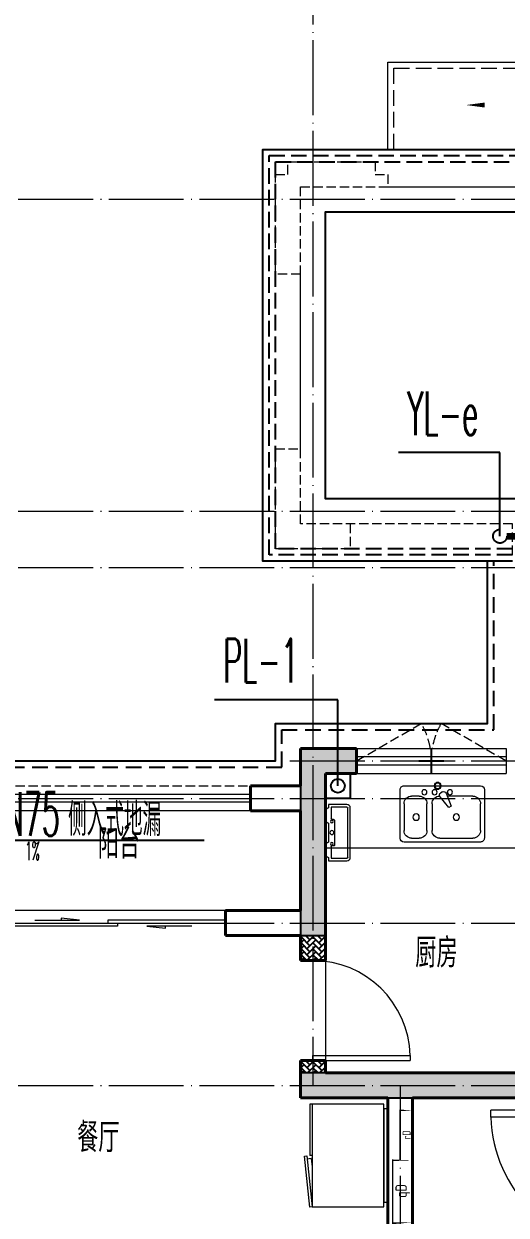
# Model space of a CAD drawing. Extents: x 27938 to 650306, y -92720 to 1524912.
# Drawn here: x 279599 to 283467, y 602809 to 612355 of the extents above; entities that cross this region are included whole.
import ezdxf

# ---------------------------------------------------------------- set-up
doc = ezdxf.new("R2010")
doc.units = 0
doc.header["$LTSCALE"] = 1000
doc.header["$MEASUREMENT"] = 0
for name, pattern in [('#P_--_20B1_001_t3$0$DASH', [0.35, 0.25, -0.1]), ('__DASH', [0.35, 0.25, -0.1]), ('DASH', [0.35, 0.25, -0.1]), ('DOTE', [2.4200000000000004, 2, -0.2, 0.02, -0.2]), ('HIDDEN', [0.375, 0.25, -0.125])]:
    doc.linetypes.add(name, pattern=pattern)
for name, color, linetype in [('AH-FURNITURE', 1, 'Continuous'), ('COLUMN', 9, 'Continuous'), ('DIM_雨水', 3, 'Continuous'), ('DIM_餐饮排水', 3, 'Continuous'), ('EQUIP_污水', 7, 'Continuous'), ('IP-bath&kitchen-JOHNSON', 4, 'Continuous'), ('PIPE-雨水', 4, 'Y'), ('PUB_TEXT', 4, 'Continuous'), ('ROOF', 183, 'Continuous'), ('TWT_LEAD', 3, 'Continuous'), ('VPIPE-雨水', 4, 'DASH'), ('VPIPE-餐饮排水', 41, 'P'), ('保温', 6, 'Continuous'), ('建筑-排气道', 9, 'Continuous'), ('机电标识类', 1, 'Continuous'), ('看线', 251, 'Continuous')]:
    doc.layers.add(name, color=color, linetype=linetype)
for name, color, linetype, lineweight in [('DOTE', 19, 'DOTE', 9), ('EQUIP-消防', 3, 'Continuous', 20), ('LVTRY', 1, 'Continuous', 13), ('PUB_HATCH', 8, 'Continuous', 9), ('STAIR', 2, 'Continuous', 18), ('WALL', 9, 'Continuous', 40), ('WINDOW', 8, 'Continuous', 15), ('平面-排水沟', 86, 'Continuous', 15), ('平面-栏杆', 135, 'Continuous', 15), ('平面-看线', 45, 'Continuous', 15), ('平面-空调室内机', 176, 'Continuous', 9), ('平面-空调预留孔', 173, 'Continuous', 15), ('空调', 76, 'Continuous', 13), ('立面-洞口示意', 152, 'Continuous', 13)]:
    doc.layers.add(name, color=color, linetype=linetype, lineweight=lineweight)
doc.styles.add('_TCH_DIM', font='SIMPLEX.shx', dxfattribs={"width": 0.6, "oblique": 10, "bigfont": 'hztxt.shx'})
doc.styles.add('_TWT_SERIAL', font='simplex.shx', dxfattribs={"width": 0.6, "oblique": 10, "height": 3, "bigfont": 'aadri.shx'})
doc.styles.add('DIM_FONT', font='SIMPLEX.shx', dxfattribs={"width": 0.56})
doc.styles.get("Standard").update_dxf_attribs({"font": 'gbenor.shx', "bigfont": 'gbcbig.shx'})
doc.styles.add('房间名称', font='TSSDENG', dxfattribs={"width": 0.8, "bigfont": 'HZTXT'})
doc.linetypes.add('P', pattern='A,3,-0.2,["P",Standard,S=0.25,R=0,X=-0.1,Y=-0.115],-0.2', length=3.4)
doc.linetypes.add('Y', pattern='A,3,-0.2,["Y",Standard,S=0.25,R=0,X=-0.1,Y=-0.115],-0.2', length=3.4)

# ---------------------------------------------------------------- blocks, each defined once
blk = doc.blocks.new('rtyg7uyhg')
at = {"layer": 'LVTRY', "color": 0}
for p, q in [((193590.3031336021, 45458.1133254503), (193590.3030643982, 45069.47696181395)), ((194234.6213208837, 45488.79502889935), (193620.9849572473, 45488.79513816872)), ((194265.3030643982, 45069.47684161765), (194265.3031336021, 45458.113205254)), ((193620.9848935069, 45130.84059271414), (193620.9849317512, 45345.61331998683)), ((193682.3485790417, 45406.97694542356), (193887.8216881326, 45406.97690883528)), ((193896.3984467548, 45429.87059594441), (193857.5823896687, 45326.26016876537)), ((193875.2965560293, 45316.03289288385), (193945.6178257855, 45401.45376218002)), ((193925.7802168131, 45440.40881343969), (193940.0533153456, 45432.16822680717)), ((194009.6212953876, 45345.61325078298), (194009.6212571432, 45130.84052351015)), ((194050.5303480524, 45130.84051622554), (194050.5303862967, 45345.61324349836)), ((194111.8940335871, 45406.97686893496), (194173.2576699507, 45406.97685800815)), ((194234.6212953876, 45345.61321071758), (194234.6212571432, 45130.84048344476)), ((193857.5823896687, 45326.26016876537), (193875.2965560293, 45316.03289288385)), ((193948.2576098526, 45069.47689807355), (193682.3485189436, 45069.47694542356)), ((194173.2576098526, 45069.47685800816), (194111.893973489, 45069.47686893508)), ((193620.9848771165, 45038.79513816872), (194234.621240753, 45038.79502889935))]:
    blk.add_line(p, q, dxfattribs=at)
for centre, radius in [((193866.4394935961, 45437.65873082454), 20.45454545454545), ((193989.1667663234, 45437.6587089707), 20.45454545454545), ((194070.9849481416, 45437.65869440146), 20.45454545454545), ((193815.3030944472, 45238.22692174855), 25.56818181818182), ((194137.4621853563, 45238.2268643822), 25.56818181818182)]:
    blk.add_circle(centre, radius, dxfattribs=at)
for centre, radius, start, end in [((193620.9849517839, 45458.11331998683), 30.68181818181818, 89.99998979807194, 179.9999897972382), ((193915.5529409315, 45422.69466753349), 20.45454545454545, 59.99998980057491, 159.4623117970261), ((194234.6213154203, 45458.11321071746), 30.68181818181818, 359.9999897972382, 89.99998979807194), ((193682.3485681149, 45345.61330905991), 61.36363636363636, 89.99998979807194, 179.9999897972382), ((193929.8260394641, 45414.45408090108), 20.45454545454545, 320.5376677968172, 59.99998980057491), ((193948.2576590239, 45345.6132617099), 61.36363636363636, 359.9999897972382, 89.99998979807194), ((194111.8940226603, 45345.61323257144), 61.36363636363636, 89.99998979807194, 179.9999897972382), ((194173.2576590239, 45345.6132216445), 61.36363636363636, 359.9999897972382, 89.99998979807194), ((193620.9848825799, 45069.47695635049), 30.68181818181818, 179.9999897972382, 269.9999897980719), ((193682.3485298705, 45130.84058178721), 61.36363636363636, 179.9999897972382, 269.9999897980719), ((193948.2576207797, 45130.8405344372), 61.36363636363636, 269.9999897980719, 359.9999897972382), ((194111.893984416, 45130.84050529861), 61.36363636363636, 179.9999897972382, 269.9999897980719), ((194173.2576207797, 45130.84049437181), 61.36363636363636, 269.9999897980719, 359.9999897972382), ((194234.6212462163, 45069.47684708112), 30.68181818181818, 269.9999897980719, 359.9999897972382)]:
    blk.add_arc(centre, radius, start, end, dxfattribs=at)
at = {"layer": 'LVTRY', "color": 0, "style": 'DIM_FONT', "width": 0.8, "flags": 9}
for tag in ['XSIZE', 'YSIZE']:
    blk.add_attdef(tag, (193927.8031388824, 45487.7665121054), '', height=0.5, rotation=89.99998979807198, dxfattribs=at)
blk = doc.blocks.new('A-Kitchen-7')
at = {"layer": 'LVTRY', "color": 0}
for p, q in [((-518.6581278588565, 779.725278688129), (-7.244008776673581, 834.3051076843403)), ((-515, 756.005706589378), (-518.6581278588565, 779.725278688129)), ((-3.585880917788018, 810.5855355854728), (-515, 756.005706589378)), ((515, 756.005706589378), (-515, 756.005706589378)), ((-515, 756.005706589378), (-515, 40)), ((-485.6368437646597, 760.5342107040924), (-484.9384396369278, 756.005706589378)), ((-29.12075551543967, 766.9560861630598), (-112.0975807690556, 756.005706589378)), ((-29.12075551546877, 766.9560861630598), (-35.20590834700852, 806.4126680237241)), ((-7.244008776673581, 834.3051076843403), (-3.585880917788018, 810.5855355854728)), ((515, 780), (-5.820766091346741e-11, 780)), ((0, 756.005706589378), (-5.820766091346741e-11, 780)), ((515, 756.005706589378), (515, 780)), ((515, 40), (515, 756.005706589378)), ((-515, 40), (515, 40))]:
    blk.add_line(p, q, dxfattribs=at)
blk.add_lwpolyline([(-468.9430810984049, 40), (-468.9430810984049, 0), (468.9430810984049, 0), (468.9430810984632, 40)], close=True, dxfattribs=at)
blk = doc.blocks.new('A$C60D053AF')
at = {"layer": 'AH-FURNITURE', "color": 0}
for p, q in [((232.5000007597264, -89.99999966996256), (128.2842720070621, -89.99999966996256)), ((192.50000075961, -70.99998518347275), (327.5735938884318, -70.99998518347275)), ((192.50000075961, -90.99998518347275), (327.5735938884318, -90.99998518347275)), ((355.8578651358839, -82.71571393602062), (384.1611659948248, -129.0190147949615)), ((232.5000007597264, -109.9999996698461), (128.2842720075278, -109.9999996699626)), ((245.0000007597264, -129.4999851834727), (245.0000007597264, -122.4999996698461)), ((265.0000007597264, -129.4999851834727), (265.0000007597264, -122.4999996698461)), ((341.7157295121578, -96.85784955974668), (370.0190303710988, -143.1611504186876)), ((255.0000007597264, -280.9999851834727), (255.0000007597264, -250.9999851834727)), ((255.0000007597264, -280.9999851834727), (393.0000007597264, -280.9999851834727)), ((393.0000007597264, -280.9999851834727), (393.0000007597264, -250.9999851834727))]:
    blk.add_line(p, q, dxfattribs=at)
for points in [[(170.00000075961, -67.99998518347275, 1), (170.00000075961, -93.99998518358916), (192.50000075961, -93.99998518347275), (192.50000075961, -67.99998518347275)], [(268.0000007597264, -122.4999996698461), (268.0000007597264, -106.9999996698461, 0.4142135623724265), (248.0000007597264, -86.99999966984615), (232.5000007597264, -86.99999966984615), (232.50000075961, -112.9999996698461), (242.0000007597264, -112.9999996698461), (242.0000007597264, -122.4999996698461)], [(234.0000007597264, -250.9999851834727), (414.0000007597264, -250.9999851834727, 0.4142135623730951), (424.0000007597264, -240.9999851834727), (424.0000007597264, -110.9999851834727, 0.4142135623730951), (414.0000007597264, -100.9999851834727), (234.0000007597264, -100.9999851834727, 0.4142135623730951), (224.0000007597264, -110.9999851834727), (224.0000007597264, -240.9999851834727, 0.4142135623730951)], [(242.0000007597264, -151.9999851834727, 1), (268.0000007597264, -151.9999851834727), (268.0000007597264, -129.4999851834727), (242.0000007597264, -129.4999851834727)], [(383.8076126043452, -161.1923733388539, 1), (402.192388915224, -142.8075970279751), (386.2824863384012, -126.8976944513852), (367.8977100276388, -145.282470762264)]]:
    blk.add_lwpolyline(points, format="xyb", close=True, dxfattribs=at)
for centre, radius in [((100.0000007598428, -99.99999967066105), 30), ((255.0000007597264, -151.9999851834727), 15), ((255.0000007597264, -151.9999851834727), 10), ((393.0000007597264, -151.9999851834727), 15), ((393.0000007597264, -151.9999851834727), 10)]:
    blk.add_circle(centre, radius, dxfattribs=at)
for radius in [40, 20]:
    blk.add_arc((327.5735938884318, -110.9999851834727), radius, 45, 90, dxfattribs=at)
blk = doc.blocks.new('FRSDFDGDGDRGDR')
at = {"layer": '平面-空调预留孔', "color": 0}
for p, q in [((699612.3179923807, 775043.9561356568), (699612.3179923807, 775441.1561356868)), ((699618.9179923869, 775447.756135683), (699746.3179923192, 775447.756135683)), ((699746.3179923192, 775447.756135683), (699746.3179923192, 775355.3561357355)), ((699719.9179922946, 775342.156135743), (699719.9179922946, 775142.9561356006)), ((699726.5179923008, 775348.7561357393), (699739.7179923131, 775348.7561357393)), ((699726.5179923008, 775136.3561356043), (699739.7179923131, 775136.3561356043)), ((699746.3179923192, 775129.7561356081), (699746.3179923192, 775037.3561356605)), ((699746.3179923192, 775037.3561356605), (699618.9179923869, 775037.3561356605))]:
    blk.add_line(p, q, dxfattribs=at)
blk.add_lwpolyline([(699766.1179923377, 775166.7161355871), (699792.5179923623, 775153.5161355946), (699792.5179923623, 775057.1561356493), (699766.1179923377, 775043.9561356568), (699766.1179923377, 775017.5561356718), (699618.9179923869, 775017.5561356718, -0.4142135623730951), (699592.5179923623, 775043.9561356568), (699592.5179923623, 775441.1561356868, -0.4142135623730951), (699618.9179923869, 775467.5561356718), (699766.1179923377, 775467.5561356718), (699766.1179923377, 775441.1561356868), (699792.5179923623, 775427.9561356943), (699792.5179923623, 775331.596135749), (699766.1179923377, 775318.3961357565)], format="xyb", close=True, dxfattribs=at)
for centre, radius in [((699739.7179923131, 775243.1561357992), 15.83999999100342), ((699739.7179923131, 775331.596135749), 10.55999999400228), ((699739.7179923131, 775153.5161355946), 10.55999999400228)]:
    blk.add_circle(centre, radius, dxfattribs=at)
for centre, radius, start, end in [((699618.917992382, 775441.1561356819), 6.600000001199078, 89.99999995997936, 179.9999999533093), ((699739.717992318, 775355.3561357405), 6.600000001206354, 269.9999999599793, 359.9999999533093), ((699726.5179922959, 775342.1561357381), 6.600000001199078, 89.99999995997936, 179.9999999533093), ((699726.5179922959, 775142.9561356056), 6.600000001199078, 180.0000000400206, 270.0000000533608), ((699739.717992318, 775129.7561356032), 6.600000001206354, 4.002063966804346e-08, 90.00000005336085), ((699618.917992382, 775043.9561356618), 6.600000001199078, 180.0000000400206, 270.0000000533608)]:
    blk.add_arc(centre, radius, start, end, dxfattribs=at)
blk = doc.blocks.new('*U41')
h = blk.add_hatch(color=0)
h.set_gradient(color1=(0, 0, 255), rotation=180, tint=1)
h.paths.add_polyline_path([(3.524958103184869e-15, -2.819966482547906e-15), (-6.350000000000009, -6.349999999999992), (-6.350000000000001, -2.159000000000014), (-15, -2.158999999999999), (-14.99999999999999, 2.159000000000044), (-6.349999999999993, 2.159000000000029), (-6.349999999999985, 6.350000000000009)])
at = {"color": 0, "linetype": 'Continuous'}
blk.add_lwpolyline([(3.524958103184869e-15, -2.819966482547906e-15), (-6.350000000000009, -6.349999999999992), (-6.350000000000001, -2.159000000000014), (-15, -2.158999999999999), (-14.99999999999999, 2.159000000000044), (-6.349999999999993, 2.159000000000029), (-6.349999999999985, 6.350000000000009)], close=True, dxfattribs=at)
blk = doc.blocks.new('sgrsefv')
at = {"layer": 'PUB_HATCH'}
blk.add_hatch(color=0, dxfattribs=at).paths.add_polyline_path([(1112933.294422049, 840916.328306399), (1112933.294422049, 840646.328306399), (1113073.294422049, 840646.328306399), (1113073.294422049, 840661.328306399), (1112968.294422049, 840661.328306399), (1112948.294422049, 840681.328306399), (1112948.294422049, 840881.328306399), (1112968.294422049, 840901.328306399), (1113288.294422049, 840901.328306399), (1113308.294422049, 840881.328306399), (1113308.294422049, 840681.328306399), (1113288.294422049, 840661.328306399), (1113183.294422049, 840661.328306399), (1113183.294422049, 840646.328306399), (1113323.294422049, 840646.328306399), (1113323.294422049, 840916.328306399)])
at = {"layer": 'LVTRY', "color": 0}
for p, q in [((1113073.294422049, 840661.328306399), (1113073.294422049, 840646.328306399)), ((1113183.294422049, 840661.328306399), (1113183.294422049, 840646.328306399))]:
    blk.add_line(p, q, dxfattribs=at)
for points in [[(1112918.294422049, 840931.328306399), (1113338.294422049, 840931.328306399), (1113338.294422049, 840631.328306399), (1112918.294422049, 840631.328306399)], [(1112933.294422049, 840916.328306399), (1113323.294422049, 840916.328306399), (1113323.294422049, 840646.328306399), (1112933.294422049, 840646.328306399)], [(1113288.294422049, 840661.328306399), (1112968.294422049, 840661.328306399), (1112948.294422049, 840681.328306399), (1112948.294422049, 840881.328306399), (1112968.294422049, 840901.328306399), (1113288.294422049, 840901.328306399), (1113308.294422049, 840881.328306399), (1113308.294422049, 840681.328306399), (1113288.294422049, 840661.328306399)]]:
    blk.add_lwpolyline(points, close=True, dxfattribs=at)
at = {"layer": '立面-洞口示意', "color": 0}
blk.add_lwpolyline([(1112918.294422049, 840931.328306399), (1113181.846359163, 840837.3789231421), (1113338.294422049, 840631.328306399)], dxfattribs=at)
at = {"layer": '建筑-排气道', "color": 8, "xscale": -5, "yscale": 5, "zscale": 5, "rotation": 270}
blk.add_blockref('*U41', (1113118.391369574, 840599.0160356248), dxfattribs=at)
blk = doc.blocks.new('GDGDGDRGDG')
at = {"layer": 'IP-bath&kitchen-JOHNSON', "color": 0}
blk.add_lwpolyline([(500282.4698888286, 526348.4609182415), (500282.4698888226, 526148.460918165), (500082.4698888143, 526148.460918165)], dxfattribs=at)
at = {"layer": 'LVTRY', "color": 0}
for p, q in [((502128.2005002745, 525055.5051710735), (501912.2603992091, 525298.4609044121)), ((502382.4698858317, 525298.4609044121), (501912.2603992091, 525298.4609044121)), ((501912.2603992091, 525298.4609044121), (501912.2603992091, 524398.4609044121)), ((502282.4698858315, 524398.4609044121), (502282.4698858315, 525298.4609044121)), ((501962.4698858317, 524488.4609044121), (501962.4698858317, 525208.4609044121)), ((501972.4698858317, 525218.4609044121), (502372.4698858317, 525218.4609044122)), ((502042.4698858317, 525168.4609044122), (502042.4698858317, 524958.4609044122)), ((502047.4698858317, 525168.4609044122), (502047.4698858317, 524958.4609044122)), ((502337.4698858317, 525178.4609044123), (502052.4698858317, 525178.4609044122)), ((502337.4698858317, 525173.4609044123), (502052.4698858317, 525173.4609044122)), ((502092.7198858312, 525198.4609044123), (502092.7198858312, 525108.4609044122)), ((502097.2198858312, 525198.4609044123), (502092.7198858312, 525198.4609044123)), ((502097.2198858312, 525108.4609044122), (502097.2198858312, 525198.4609044123)), ((502242.4698858315, 524958.4609044122), (502242.4698858315, 525168.4609044123)), ((502247.4698858315, 524958.4609044122), (502247.4698858315, 525168.4609044123)), ((502282.4698858315, 525208.4609044122), (502282.4698858312, 524488.4609044121)), ((502022.4698858319, 525065.7109044124), (502149.9698858319, 525065.7109044124)), ((502022.4698858319, 525061.2109044124), (502022.4698858319, 525065.7109044124)), ((502149.9698858319, 525061.2109044124), (502022.4698858319, 525061.2109044124)), ((502092.7198858312, 525108.4609044122), (502097.2198858312, 525108.4609044122)), ((502382.4698858317, 525055.5051710735), (502128.2005002745, 525055.5051710735)), ((502128.2005002745, 525055.5051710735), (502128.2005002745, 524640.4066281962)), ((502267.4698858312, 525065.7109044124), (502139.9698858312, 525065.7109044124)), ((502139.9698858312, 525065.7109044124), (502139.9698858312, 525061.2109044124)), ((502139.9698858312, 525061.2109044124), (502267.4698858312, 525061.2109044124)), ((502149.9698858319, 525065.7109044124), (502149.9698858319, 525061.2109044124)), ((502267.4698858312, 525061.2109044124), (502267.4698858312, 525065.7109044124)), ((502282.4698858315, 524640.4066281962), (502282.4698858315, 525055.5051710735)), ((502052.4698858317, 524953.4609044122), (502337.4698858317, 524953.4609044122)), ((502092.7198858312, 524928.4609044121), (502092.7198858312, 525018.4609044122)), ((502092.7198858312, 525018.4609044122), (502097.2198858312, 525018.4609044122)), ((502097.2198858312, 525018.4609044122), (502097.2198858312, 524928.4609044121)), ((501983.0730822186, 524898.4609044121), (502021.8666894461, 524898.4609044121)), ((502002.4698858317, 524879.064100799), (502002.4698858317, 524917.8577080265)), ((502052.4698858317, 524948.4609044122), (502337.4698858317, 524948.4609044122)), ((502097.2198858312, 524928.4609044121), (502092.7198858312, 524928.4609044121)), ((501983.0730822186, 524798.4609044121), (502021.8666894461, 524798.4609044121)), ((502002.4698858317, 524779.064100799), (502002.4698858317, 524817.8577080265)), ((502092.7198858312, 524768.4609044121), (502092.7198858312, 524678.4609044121)), ((502097.2198858312, 524768.4609044121), (502092.7198858312, 524768.4609044121)), ((502097.2198858312, 524678.4609044121), (502097.2198858312, 524768.4609044121)), ((502042.4698858317, 524528.4609044121), (502042.4698858317, 524738.4609044121)), ((502047.4698858317, 524528.4609044121), (502047.4698858317, 524738.4609044121)), ((502052.4698858317, 524748.4609044121), (502337.4698858317, 524748.4609044121)), ((502052.4698858317, 524743.4609044121), (502337.4698858317, 524743.4609044121)), ((502092.7198858312, 524678.4609044121), (502097.2198858312, 524678.4609044121)), ((502242.4698858315, 524738.4609044121), (502242.4698858315, 524528.460904412)), ((502247.4698858315, 524738.4609044121), (502247.4698858315, 524528.460904412)), ((501912.2603992091, 524398.4609044121), (502128.2005002745, 524640.4066281962)), ((502149.9698858319, 524635.7109044119), (502022.4698858319, 524635.7109044119)), ((502022.4698858319, 524635.7109044119), (502022.4698858319, 524631.2109044119)), ((502022.4698858319, 524631.2109044119), (502149.9698858319, 524631.2109044119)), ((502092.7198858312, 524498.4609044121), (502092.7198858312, 524588.4609044121)), ((502092.7198858312, 524588.4609044121), (502097.2198858312, 524588.4609044121)), ((502097.2198858312, 524588.4609044121), (502097.2198858312, 524498.4609044121)), ((502128.2005002745, 524640.4066281962), (502382.4698858317, 524640.4066281962)), ((502139.9698858312, 524631.2109044119), (502139.9698858312, 524635.7109044119)), ((502139.9698858312, 524635.7109044119), (502267.4698858312, 524635.7109044119)), ((502267.4698858312, 524631.2109044119), (502139.9698858312, 524631.2109044119)), ((502149.9698858319, 524631.2109044119), (502149.9698858319, 524635.7109044119)), ((502267.4698858312, 524635.7109044119), (502267.4698858312, 524631.2109044119)), ((502372.4698858315, 524478.4609044121), (501972.4698858317, 524478.4609044121)), ((502337.4698858317, 524523.460904412), (502052.4698858317, 524523.4609044121)), ((502337.4698858317, 524518.460904412), (502052.4698858317, 524518.4609044121)), ((502097.2198858312, 524498.4609044121), (502092.7198858312, 524498.4609044121)), ((501912.2603992091, 524398.4609044121), (502382.4698858317, 524398.4609044121))]:
    blk.add_line(p, q, dxfattribs=at)
blk.add_lwpolyline([(501782.4698858307, 523948.4609176648), (501782.4698858315, 525748.4608911595), (500082.3728921729, 525748.4610990545)], dxfattribs=at)
for centre, radius in [((502194.9698858317, 525063.4609044122), 29.7), ((502194.9698858317, 525063.4609044122), 11.7), ((502002.4698858317, 524898.4609044121), 16.99680361435897), ((502002.4698858317, 524798.4609044121), 16.99680361435897), ((502194.9698858317, 524633.4609044121), 29.7), ((502194.9698858317, 524633.4609044121), 11.7)]:
    blk.add_circle(centre, radius, dxfattribs=at)
for centre, radius, start, end in [((501972.4698858317, 525208.4609044121), 10, 90, 180), ((502052.4698858317, 525168.4609044122), 10, 90, 180), ((502052.4698858317, 525168.4609044122), 5, 90, 180), ((502237.4698858315, 525168.4609044123), 10, 0, 90), ((502237.4698858315, 525168.4609044123), 5, 0, 90), ((502272.4698858315, 525208.4609044122), 10, 0, 90), ((502094.9698858315, 525063.4609044122), 56.7, 2.274239183980156, 87.72576081582116), ((502094.9698858315, 525063.4609044122), 52.2, 2.470411041434378, 87.52958895834998), ((502094.9698858315, 525063.4609044122), 56.7, 272.2742391841789, 357.7257608160198), ((502094.9698858315, 525063.4609044122), 52.2, 272.47041104165, 357.5295889585657), ((502194.9698858317, 525063.4609044122), 56.7, 92.27423918417882, 177.7257608160198), ((502194.9698858317, 525063.4609044122), 56.7, 182.2742391839801, 267.7257608158212), ((502194.9698858317, 525063.4609044122), 52.2, 92.47041104165004, 177.5295889585656), ((502194.9698858317, 525063.4609044122), 52.2, 182.4704110414343, 267.52958895835), ((502052.4698858317, 524958.4609044122), 10, 180, 270), ((502052.4698858317, 524958.4609044122), 5, 180, 270), ((502237.4698858315, 524958.4609044122), 5, 270, 0), ((502237.4698858315, 524958.4609044122), 10, 270, 0), ((502052.4698858317, 524738.4609044121), 10, 90, 180), ((502052.4698858317, 524738.4609044121), 5, 90, 180), ((502094.9698858315, 524633.4609044121), 56.7, 2.274239183980156, 87.72576081582116), ((502094.9698858315, 524633.4609044121), 52.2, 2.470411041434378, 87.52958895834998), ((502194.9698858317, 524633.4609044121), 56.7, 92.27423918417882, 177.7257608160198), ((502194.9698858317, 524633.4609044121), 52.2, 92.47041104165004, 177.5295889585656), ((502237.4698858315, 524738.4609044121), 10, 0, 90), ((502237.4698858315, 524738.4609044121), 5, 0, 90), ((502094.9698858315, 524633.4609044121), 56.7, 272.2742391841789, 357.7257608160198), ((502094.9698858315, 524633.4609044121), 52.2, 272.47041104165, 357.5295889585657), ((502194.9698858317, 524633.4609044121), 56.7, 182.2742391839801, 267.7257608158212), ((502194.9698858317, 524633.4609044121), 52.2, 182.4704110414343, 267.52958895835), ((501972.4698858317, 524488.4609044121), 10, 180, 270), ((502052.4698858317, 524528.4609044121), 10, 180, 270), ((502052.4698858317, 524528.4609044121), 5, 180, 270), ((502237.4698858315, 524528.460904412), 5, 270, 0), ((502237.4698858315, 524528.460904412), 10, 270, 0), ((502272.4698858312, 524488.4609044121), 10, 270, 0)]:
    blk.add_arc(centre, radius, start, end, dxfattribs=at)
at = {"color": 8, "xscale": -1}
for name, p in [('sgrsefv', (1615300.764307892, -314582.8679974646)), ('rtyg7uyhg', (694947.7729906696, 480759.6658345199)), ('FRSDFDGDGDRGDR', (1199874.987881154, -249369.0952173925))]:
    blk.add_blockref(name, p, dxfattribs=at)
at = {"color": 8, "rotation": 270}
blk.add_blockref('A$C60D053AF', (501962.4698858433, 526348.4603089065), dxfattribs=at)
at = {"layer": 'LVTRY', "color": 8, "extrusion": (0, 0, -1), "xscale": -0.7999999999883585, "yscale": 0.7999999999883585, "zscale": -0.7999999999883585, "rotation": 270}
blk.add_blockref('A-Kitchen-7', (-500582.4698887609, 523286.4609181132), dxfattribs=at)
blk = doc.blocks.new('gdfgdgdgr')
at = {"layer": 'PUB_HATCH'}
for points in [[(487427.484367288, 530413.8544436865), (487427.484367288, 530613.8544436865), (486977.3880151125, 530613.853921341), (486977.3866455665, 529113.8539213064), (487177.3866644696, 529113.8539213064), (487177.3880151125, 530413.853921341)], [(489677.3880154645, 527813.8539175214), (489677.3880154697, 528413.8545834351), (489477.3880154855, 528413.8545834351), (489477.3880154645, 528013.8539175214), (486977.390291731, 528013.8539224754), (486977.390291731, 527813.8539224755)]]:
    blk.add_hatch(color=256, dxfattribs=at).paths.add_polyline_path(points)
at = {"layer": 'COLUMN', "color": 8}
for p, q in [((486977.3880151125, 530613.853921341), (486977.3866455665, 529113.8539213064)), ((487427.484367288, 530613.8544436865), (486977.3880151125, 530613.853921341)), ((487427.484367288, 530413.8544436865), (487427.484367288, 530613.8544436865)), ((487177.3866644696, 529113.8539213064), (487177.3880151125, 530413.853921341)), ((487177.3880151125, 530413.853921341), (487427.484367288, 530413.8544436865)), ((486977.3866455665, 529113.8539213064), (487177.3866644696, 529113.8539213064)), ((489477.3880154645, 528013.8539175214), (486977.390291731, 528013.8539224754)), ((486977.390291731, 528013.8539224754), (486977.390291731, 527813.8539224755)), ((486977.390291731, 527813.8539224755), (489677.3880154645, 527813.8539175214))]:
    blk.add_line(p, q, dxfattribs=at)
blk = doc.blocks.new('dongkong')
at = {"color": 0}
blk.add_wipeout([(-603756.0415179721, 210770.96306340612), (-603756.0415180603, 210570.80961624245), (-603836.0415181214, 210570.80961593534), (-603836.0415181519, 210770.96306307407)], dxfattribs=at)
at = {"layer": '机电标识类', "color": 0, "linetype": 'DASH', "ltscale": 400}
for p, q in [((-603796.0415180789, 210770.9630630909), (-603796.0415180789, 210570.8096162414)), ((-603896.0415180789, 210670.6929921169), (-603696.0415180789, 210670.6929921169))]:
    blk.add_line(p, q, dxfattribs=at)
at = {"layer": '空调', "color": 0, "linetype": 'DASH', "const_width": 2}
blk.add_lwpolyline([(-603756.0415180789, 210770.9630630909), (-603756.0415180789, 210570.8096162414), (-603836.0415180789, 210570.8096162414), (-603836.0415180789, 210770.9630630909)], close=True, dxfattribs=at)
blk = doc.blocks.new('A$C263B1184')
at = {"layer": '保温', "linetype": 'ByBlock', "ltscale": 10}
h = blk.add_hatch(dxfattribs=at)
h.set_pattern_fill('AR-HBONE', color=251, scale=55)
h.set_pattern_definition([(45, (-1012960.392521861, -342660.6615692861), (0, 47.41575231924514), [100.584, -33.528]), (135, (-1012936.684661862, -342636.9537092861), (3.05311331771918e-15, 47.41575231924513), [100.584, -33.528])])
h.paths.add_polyline_path([(-3699.998795152118, 8799.99990214809), (-3699.998836558429, 8999.999899138289), (-3899.998820249224, 9000.000095783209), (-3899.998778842913, 8800.000098792894)])
h = blk.add_hatch(dxfattribs=at)
h.set_pattern_fill('AR-HBONE', color=251, scale=55)
h.set_pattern_definition([(45, (-1012960.294779111, -343660.6615687997), (0, 47.41575231924514), [100.584, -33.528]), (135, (-1012936.586919111, -343636.9537087997), (3.05311331771918e-15, 47.41575231924513), [100.584, -33.528])])
h.paths.add_polyline_path([(-3699.901048339845, 7899.999902584299), (-3699.90109380841, 7999.999899624672), (-3899.901077499206, 8000.000096269592), (-3899.901032030641, 7900.000099229219)])
blk = doc.blocks.new('GDGDGRDGDGDR')
at = {"layer": 'DOTE', "linetype": 'DOTE', "ltscale": 0.3}
for p, q in [((281916.5787024702, 612948.8100463543), (281916.5787024704, 603848.810038427)), ((270116.5787024704, 610948.8100463543), (328916.5787024746, 610948.8100463543)), ((270116.5787024704, 608448.8100463543), (328916.5787024746, 608448.8100463543)), ((270116.5787024704, 607998.8100463543), (328916.5787024746, 607998.8100463543)), ((270116.5787024704, 606448.8100463543), (328916.5787024746, 606448.8100463543)), ((270116.5787024704, 606148.8100463543), (328916.5787024746, 606148.8100463543)), ((270116.5787024705, 605148.8100386304), (328916.5787024746, 605148.8100386302)), ((270116.5787024705, 603848.8100384269), (328916.5787024746, 603848.8100384275)), ((282616.5787024711, 603848.8100384269), (282616.5787024713, 593948.8100386302))]:
    blk.add_line(p, q, dxfattribs=at)
blk = doc.blocks.new('GDGRDGDRGDFD')
at = {"layer": 'EQUIP-消防', "color": 0, "const_width": 12.82051282052028}
blk.add_lwpolyline([(136866.5605577994, 335507.811971089), (136366.5605577994, 335507.8119710906), (136366.5605577991, 335347.8119710904), (136866.5605577991, 335347.8119710888)], close=True, dxfattribs=at)
at = {"layer": 'PUB_TEXT', "color": 0, "style": '房间名称', "width": 0.8}
blk.add_text('qD', height=90, dxfattribs=at).set_placement((136565.0499633249, 335395.5346836653))
blk = doc.blocks.new('FSFSFSFSEG')
at = {"layer": 'EQUIP-消防', "color": 0, "const_width": 12.82051282052028}
blk.add_lwpolyline([(136866.5605577994, 335152.5449090759), (136466.5605577994, 335152.5449090774), (136466.5605577991, 335052.5449090772), (136866.5605577991, 335052.5449090757)], close=True, dxfattribs=at)
at = {"layer": 'PUB_TEXT', "color": 0, "style": '房间名称', "width": 0.8}
blk.add_text('rD', height=64.8, dxfattribs=at).set_placement((136633.7425204425, 335069.0046025831))
blk = doc.blocks.new('HFHFHTFCD')
at = {"color": 8, "rotation": 90}
for name, p in [('FSFSFSFSEG', (617769.1236115512, 235157.1646164444)), ('GDGRDGDRGDFD', (618064.3917080209, 234757.1646164444))]:
    blk.add_blockref(name, p, dxfattribs=at)
blk = doc.blocks.new('$DorLib2D$00000131')
at = {"color": 0, "linetype": 'Continuous'}
for p, q in [((0.1499999999996362, 0.125), (0.231949047280068, 0.1972603196398666)), ((0.231949047280068, 0.1972603196398666), (0.231949047280068, 0.125)), ((-0.5, 0.125), (-0.5, 0)), ((0.0192439877228026, 0.125), (-0.5, 0.125)), ((0.0192439877228026, 0), (0.0192439877228026, 0.125)), ((0.3500000000003638, 0.125), (0.1499999999996362, 0.125)), ((-0.5, 0), (0.0192439877228026, 0)), ((-0.0239902237644856, 0), (0.5, 0)), ((-0.0239902237644856, -0.125), (-0.0239902237644856, 0)), ((0.5, 0), (0.5, -0.125)), ((-0.3500000000003638, -0.125), (-0.1499999999996362, -0.125)), ((-0.231949047280068, -0.1972603196398666), (-0.231949047280068, -0.125)), ((-0.1499999999996362, -0.125), (-0.231949047280068, -0.1972603196398666)), ((0.5, -0.125), (-0.0239902237644856, -0.125))]:
    blk.add_line(p, q, dxfattribs=at)
blk = doc.blocks.new('$WINLIB2D$00000001')
at = {"color": 0}
for points in [[(-0.4999999999999964, 0.5000000000000142), (-0.4999999999999964, -0.4999999999999858)], [(-0.4999999999999964, 0.5000000000000142), (0.5000000000000036, 0.5000000000000142)], [(0.5000000000000036, -0.4999999999999858), (0.5000000000000036, 0.5000000000000142)], [(0.5000000000000036, 0.1666666666666714), (-0.4999999999999964, 0.1666666666666714)], [(0.5000000000000036, -0.1666666666666572), (-0.4999999999999964, -0.1666666666666572)], [(-0.4999999999999964, -0.4999999999999858), (0.5000000000000036, -0.4999999999999858)]]:
    blk.add_lwpolyline(points, dxfattribs=at)
blk = doc.blocks.new('$DorLib2D$00000001')
for p, q in [((0.45, 0.9750000000000001), (0.5000000000000002, 0.9750000000000001)), ((0.45, 0), (0.45, 0.9750000000000001)), ((0.5, 0), (0.5, 0.9750000000000001)), ((0.5, 0), (0.45, 0))]:
    blk.add_line(p, q)
at = {"lineweight": 13}
blk.add_arc((0.475, 0), 0.975, 91.4692835813538, 180, dxfattribs=at)
blk = doc.blocks.new('$TwtSys$00000147')
blk.add_circle((0, 0, 1e-08), 25)

msp = doc.modelspace()

# ---------------------------------------------------------------- linework, layer by layer
at = {"layer": 'DIM_雨水'}
for p, q in [((283416.5797293855, 608919.4658945198), (282603.4075123914, 608919.4658945198)), ((283416.5797293855, 608248.8095882048), (283416.5797293855, 608919.4658945198))]:
    msp.add_line(p, q, dxfattribs=at)
at = {"layer": 'DIM_餐饮排水'}
for p, q in [((282116.6398894856, 606938.0319152811), (281128.8582840687, 606938.0319152811)), ((282116.6398894856, 606248.8100386296), (282116.6398894856, 606938.0319152811))]:
    msp.add_line(p, q, dxfattribs=at)
at = {"layer": 'PIPE-雨水', "const_width": 55.00000000000001}
msp.add_lwpolyline([(283471.5797293854, 608248.8095882048), (283646.2672047338, 608248.8095882048)], dxfattribs=at)
at = {"layer": 'ROOF', "color": 8, "ltscale": 0.8}
for points in [[(283516.5797152159, 608048.8089924972), (281516.5786991467, 608048.8089924972), (281516.5786991467, 611348.808733086), (288716.580675479, 611348.8087330861), (288716.580675479, 607748.8089924973), (288116.579302032, 607748.8089924973)], [(283716.5796918173, 608098.8096317837), (283716.5797150697, 608548.8097352019), (282016.5793522236, 608548.8097352019), (282016.5793522271, 610848.8087309987), (288216.5806730746, 610848.8087308174), (288216.5754464683, 608548.8077668287), (287916.5797415794, 608548.8077668287), (287916.5801959092, 608098.8084484644)]]:
    msp.add_lwpolyline(points, dxfattribs=at)
at = {"layer": 'ROOF', "color": 8, "linetype": '__DASH', "ltscale": 0.5}
for points in [[(283516.5797152159, 608098.8089924972), (281566.5786991467, 608098.8089924972), (281566.5786991467, 611298.808733086), (288666.580675479, 611298.8087330861), (288666.580675479, 607798.8089924973), (288116.579302032, 607798.8089924973)], [(283516.5797152159, 608148.8089924972), (281616.5786991467, 608148.8089924972), (281616.5786991467, 611248.808733086), (288616.580675479, 611248.8087330861), (288616.580675479, 607848.8089924973), (288116.579302032, 607848.8089924973)]]:
    msp.add_lwpolyline(points, dxfattribs=at)
at = {"layer": 'STAIR', "color": 8}
msp.add_lwpolyline([(282516.8347628859, 611348.808733086), (282516.5865263559, 612048.8087314711), (287716.6546122752, 612048.8087314711), (287716.9028488052, 611348.8087330861)], dxfattribs=at)
at = {"layer": 'STAIR', "color": 8, "linetype": '#P_--_20B1_001_t3$0$DASH', "ltscale": 0.5}
msp.add_lwpolyline([(282566.8347660299, 611348.808733086), (282566.6042606807, 611998.8087314711), (287666.672340312, 611998.8087314711), (287666.9028456613, 611348.8087330861)], dxfattribs=at)
at = {"layer": 'TWT_LEAD'}
msp.add_line((279152.0152917283, 605812.7944103905), (281045.212003411, 605812.7944103905), dxfattribs=at)
at = {"layer": 'VPIPE-雨水'}
msp.add_circle((283416.5797293855, 608248.8095882048), 55, dxfattribs=at)
at = {"layer": 'VPIPE-餐饮排水'}
msp.add_circle((282116.6398894856, 606248.8100386296), 55, dxfattribs=at)
at = {"layer": 'WALL', "color": 8}
for p, q in [((281816.5787024943, 606548.8100386449), (281816.5787024943, 606248.810038665)), ((282266.5786814499, 606548.8100386321), (281816.5787024943, 606548.8100386449)), ((282266.5786814499, 606348.8100386228), (282266.5786814499, 606548.8100386321)), ((282016.5787024943, 606348.8100386304), (282016.5787024704, 606148.8100386302)), ((282016.5787024943, 606348.8100386304), (282266.5786814499, 606348.8100386228)), ((281816.5787024943, 606248.810038665), (281416.5787024602, 606248.8100386302)), ((281416.5787024602, 606048.8100386302), (281416.5787024602, 606248.8100386302)), ((282016.5787024704, 606148.8100386302), (282016.5787024704, 605148.8100386302)), ((281816.5787024841, 606048.810038608), (281416.5787024602, 606048.8100386302)), ((281816.5787024841, 606048.810038608), (281816.5787024841, 605248.8100386239)), ((281816.5787024841, 605248.8100386239), (281216.5787024688, 605248.810038626)), ((281216.5787024688, 605248.810038626), (281216.5787024688, 605048.8100386388)), ((282016.5787024598, 604848.8100391007), (282016.5787024704, 605148.8100386302)), ((281216.5787024688, 605048.8100386388), (281816.5787024623, 605048.8100386334)), ((281816.5787024623, 605048.8100386334), (281816.5787024762, 604848.8100391007)), ((281816.5787024762, 604848.8100391007), (282016.5787024598, 604848.8100391007)), ((282016.5787024492, 604048.8100391006), (281816.5787024762, 604048.8100391007)), ((281816.5787024762, 604048.8100391007), (281816.5787024623, 603748.8100384031)), ((282016.5787024545, 603948.8100384454), (282016.5787024492, 604048.8100391006)), ((282616.5787024751, 603948.8100384271), (282016.5787024545, 603948.8100384454)), ((284316.578702809, 603948.8100384208), (282616.5787024751, 603948.8100384271)), ((282516.5787024574, 603748.8100384031), (281816.5787024623, 603748.8100384031)), ((282516.5787024574, 603748.8100384031), (282516.5787024751, 602248.8100380169)), ((284316.5787030143, 603748.8100384374), (282716.5787024639, 603748.8100384374)), ((282716.5787024639, 603748.8100384374), (282716.5787024751, 602248.8100380169))]:
    msp.add_line(p, q, dxfattribs=at)
at = {"layer": 'WINDOW'}
for p, q in [((281216.5787024611, 605248.8100386302), (279416.5787024611, 605248.8100386302)), ((282016.5787024704, 604848.8100390971), (282016.5787024704, 604048.8100390971))]:
    msp.add_line(p, q, dxfattribs=at)
at = {"layer": 'WINDOW', "color": 8, "linetype": 'DASH', "ltscale": 0.3}
for points in [[(282266.5786814964, 606448.8100386015), (282786.1941131966, 606748.8102327671, -0.1316523369510079), (282866.5786814468, 606448.810560955)], [(283464.7254565633, 606448.8100386015), (282945.1100248631, 606748.8102327671, 0.1316523369510079), (282864.7254566129, 606448.810560955)]]:
    msp.add_lwpolyline(points, format="xyb", dxfattribs=at)
at = {"layer": '平面-排水沟', "color": 8}
msp.add_lwpolyline([(283552.8443639937, 611704.2440882357, 0, 0, 0), (283145.0326002295, 611704.2440887211, 0, 40.00000000000001, 0), (283295.0326002295, 611704.2440885425, 0, 0, 0)], format="xyseb", dxfattribs=at)
at = {"layer": '平面-栏杆', "color": 8}
for points in [[(281416.5787024602, 606178.8100386253), (279216.58130369, 606179.1071372908)], [(281416.5787024602, 606118.8100386253), (279216.58130369, 606119.1071372908)]]:
    msp.add_lwpolyline(points, dxfattribs=at)
at = {"layer": '平面-看线', "color": 8, "linetype": 'DASH', "ltscale": 0.3}
msp.add_line((279216.5789226478, 606249.1071373117), (281416.5787024602, 606248.8100386458), dxfattribs=at)
for points in [[(283516.5797148528, 608348.8095678781), (282216.5793497308, 608348.8089925195), (282216.5793497308, 608148.8089924973), (281616.5793497308, 608148.8089924973), (281616.5793497308, 608948.8089924973), (281816.5793520989, 608948.8089924973), (281816.5793527468, 610348.8087332376), (281616.8347628977, 610348.8087332376), (281616.8347628979, 611148.8087330873), (281716.8347628979, 611148.8087330873), (281716.8347628979, 611248.8087330861), (282006.8347628979, 611248.8087330861), (282006.8347628979, 611248.8087330861), (282126.8347628979, 611248.8087330861), (282126.8347628979, 611248.8087330861), (282416.8347628979, 611248.8087330861), (282416.8347628979, 611148.8087330861), (282516.8347628979, 611148.8087330861), (282516.8347628979, 611048.8087313105), (287716.3252623119, 611048.8087337166)], [(283516.5796918173, 608098.8096421182), (283516.5797047353, 608348.8097352019), (281816.5793522233, 608348.8097352019), (281816.5793522274, 611048.8087310046), (288416.5811275624, 611048.8087308116), (288416.5749919815, 608348.8077668287), (288116.5799435042, 608348.8077668287), (288116.5808774104, 608098.8079941086)]]:
    msp.add_lwpolyline(points, dxfattribs=at)
at = {"layer": '平面-看线', "color": 8}
msp.add_lwpolyline([(281416.5787024602, 606048.8100386257), (279216.58130369, 606049.1071372912)], dxfattribs=at)

# ---------------------------------------------------------------- block references
at = {"color": 8}
for name, p in [('gdfgdgdgr', (-205160.8093131861, 75934.95611716073)), ('GDGDGDRGDG', (-218065.8911862843, 80000.34912075865)), ('A$C263B1184', (285716.5787024679, 596048.8100386374)), ('HFHFHTFCD', (0, 231625.0852148208))]:
    msp.add_blockref(name, p, dxfattribs=at)
at = {"layer": 'EQUIP_污水', "yscale": -1, "rotation": 180}
msp.add_blockref('$TwtSys$00000147', (282916.6398894856, 606248.8100386296), dxfattribs=at)
at = {"layer": 'WINDOW'}
for name, p, xscale, yscale, zscale, rotation in [('$DorLib2D$00000131', (280316.5787024611, 605148.8100386302), -1800, 200, -1800, 180), ('$DorLib2D$00000001', (281916.5787024704, 604448.8100390971), 800, 800, 800, 270), ('$DorLib2D$00000001', (284416.5787036857, 603098.810035151), 1100, 1100, 1100, 90.00000005858132)]:
    msp.add_blockref(name, p, dxfattribs=dict(at, xscale=xscale, yscale=yscale, zscale=zscale, rotation=rotation))

# ---------------------------------------------------------------- texts
at = {"layer": 'DIM_雨水', "color": 7, "style": '_TWT_SERIAL', "width": 0.48}
msp.add_text('YL-e', height=350, dxfattribs=at).set_placement((282673.4075123914, 609059.4658945198))
at = {"layer": 'DIM_餐饮排水', "color": 7, "style": '_TWT_SERIAL', "width": 0.48}
msp.add_text('PL-1', height=350, dxfattribs=at).set_placement((281198.8582840687, 607078.0319152811))
at = {"layer": 'PUB_TEXT', "color": 8}
for s, p in [('阳台', (280192.1883339654, 605666.1227128278)), ('厨房', (282737.1817326311, 604792.577190707)), ('餐厅', (280026.4791388753, 603313.1063302187))]:
    msp.add_text(s, height=236.3120567375886, dxfattribs=at).set_placement(p)
at = {"layer": 'TWT_LEAD', "color": 7, "style": '_TWT_SERIAL'}
for s, height, width, p in [('DN75', 350, 0.48, (279290.02408615, 605847.7944103905)), ('侧入式地漏', 261.8110236220472, 0.6, (279954.02408615, 605847.7944103905))]:
    msp.add_text(s, height=height, dxfattribs=dict(at, width=width)).set_placement(p)
at = {"layer": '平面-排水沟', "color": 8, "style": '_TCH_DIM', "width": 0.4235294117647059}
msp.add_text('1%', height=148.75, dxfattribs=at).set_placement((279609.804293824, 605652.2332904701))

# ---------------------------------------------------------------- next in the draw order: block references
at = {"layer": '平面-空调室内机', "color": 8, "ltscale": 0.3, "xscale": -1, "rotation": 180}
msp.add_blockref('dongkong', (886662.6202013638, 817119.619654719), dxfattribs=at)

# ---------------------------------------------------------------- next in the draw order: linework, layer by layer
at = {"layer": '看线', "color": 8}
msp.add_lwpolyline([(274666.578702404, 596848.8100345249), (271816.4823294232, 596848.810034551), (271816.4823292482, 605448.8100391828), (273616.4906089093, 605448.8100358971), (273616.4802623225, 606448.8100386035), (281616.6609410992, 606448.8100386634), (281616.7843244082, 606748.8101102833), (283316.5788355534, 606748.8095011802), (283316.579715216, 608048.8091278299)], dxfattribs=at)
at = {"layer": '看线', "color": 8, "linetype": 'HIDDEN', "ltscale": 0.5}
msp.add_lwpolyline([(274816.5787024737, 596898.8100345235), (271866.4823294223, 596898.8100345505), (271866.4823292491, 605398.8100390915), (273666.4911262413, 605398.8100358058), (273666.4807796545, 606398.8100386038), (281666.640381448, 606398.8100386638), (281666.7637647496, 606698.8100923738), (283366.5788017203, 606698.8094832633), (283366.579715216, 608048.8090939966)], dxfattribs=at)

# ---------------------------------------------------------------- next in the draw order: block references
msp.add_blockref('GDGDGRDGDGDR', (0, 0))
at = {"layer": 'WINDOW', "xscale": -1200, "yscale": 200, "zscale": -1200, "rotation": 180}
msp.add_blockref('$WINLIB2D$00000001', (282866.5786814468, 606448.8100386302), dxfattribs=at)

doc.saveas('drawing.dxf')
